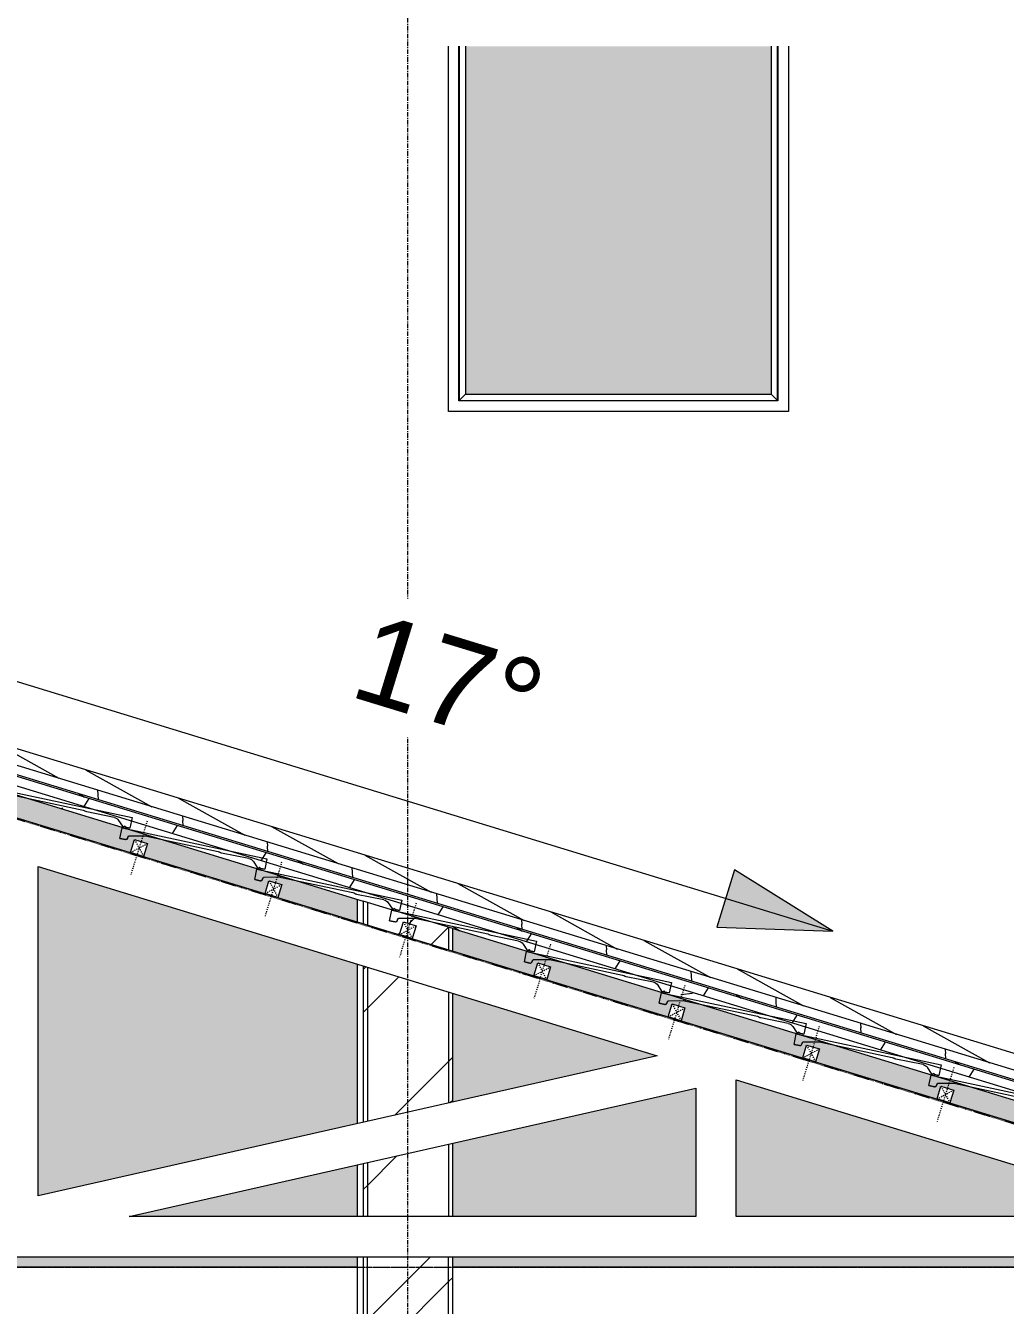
# Model space of a CAD drawing. Header units: millimetres. Extents: x -12186 to 152825, y -4386 to 9463.
# Drawn here: x 54085 to 56865, y 3347 to 6978 of the extents above; entities that cross this region are included whole.
import ezdxf

# ---------------------------------------------------------------- set-up
doc = ezdxf.new("R2010")
doc.units = ezdxf.units.MM
for name, pattern in [('1000 Dashed', [2, 1, -1]), ('Dash', [6.35, 3.175, -3.175]), ('Dash 1_5mm', [3, 1.5, -1.5]), ('Grid Line', [22.225, 12.7, -3.175, 3.175, -3.175])]:
    doc.linetypes.add(name, pattern=pattern)
for name, color, linetype, lineweight in [('A-DETL', 90, 'Continuous', 5), ('A-DETL-GENF', 92, 'Continuous', 5), ('A-DETL-GENF-HDLN', 1, 'Dash', 5), ('A-DETL-THIN', 151, 'Continuous', 5), ('A-FLOR-LEVL', 51, 'Continuous', 5), ('A-GLAZ', 151, 'Continuous', 9), ('A-ROOF', 132, 'Continuous', 9), ('A-ROOF-OTLN', 132, 'Continuous', 9), ('A-ROOF-PATT', 132, 'Continuous', 9), ('A-WALL', 113, 'Continuous', 9), ('A-WALL-PATT', 111, 'Continuous', 9), ('G-ANNO-DIMS', 111, 'Continuous', 5), ('I-WALL', 2, 'Continuous', 9), ('S-FSTN', 2, 'Continuous', 5), ('S-GRID', 1, 'Continuous', 5)]:
    doc.layers.add(name, color=color, linetype=linetype, lineweight=lineweight)
doc.styles.add('Arial', font='arial.ttf', dxfattribs={"height": 250})
pattern_1 = [(45, (47874, 3166.03), (-251.447, 251.447), []), (45, (47874, 3547.03), (-251.447, 251.447), [])]

# ---------------------------------------------------------------- blocks, each defined once
blk = doc.blocks.new('Window Aluminium Fixed 1 - Type 1-V219-Section B-B')
at = {"layer": 'A-GLAZ', "lineweight": 5}
blk.add_hatch(color=256, dxfattribs=at).paths.add_polyline_path([(2539.2, 5932.5), (3406.1, 5932.5), (3406.1, 6919.9), (2539.2, 6919.9), (2539.2, 6064.8)])
for p, q in [((2520.2, 5913.4), (2520.2, 6919.9)), ((2521.2, 6919.9), (2521.2, 5914.4)), ((2539.2, 6919.9), (2539.2, 5932.5)), ((3406.1, 6919.9), (3406.1, 5932.5)), ((3424.2, 5914.4), (3424.2, 6919.9)), ((3425.2, 6919.9), (3425.2, 5913.4)), ((2539.2, 5932.5), (2521.2, 5914.4)), ((2539.2, 5932.5), (3406.1, 5932.5)), ((3406.1, 5932.5), (3424.2, 5914.4)), ((3425.2, 5913.4), (2520.2, 5913.4)), ((2521.2, 5914.4), (3424.2, 5914.4))]:
    blk.add_line(p, q, dxfattribs=at)
blk = doc.blocks.new('Structural Connections 1 - Structural Connections 1-1359859-Section B-B')
at = {"layer": 'S-FSTN'}
for p, q in [((7532.7, 3455), (2057.7, 3455)), ((10038.2, 3455), (7803.1, 3455))]:
    blk.add_line(p, q, dxfattribs=at)
blk = doc.blocks.new('Repeating Detail - Timber _38 x 38_-V323-Section B-B')
at = {"layer": 'A-DETL-GENF'}
h = blk.add_hatch(dxfattribs=at)
h.set_pattern_fill('FP_108', color=256, style=0, pattern_type=2)
h.set_pattern_definition([(45, (379.8, 3166.03), (-141.4214, 141.4214), [])])
h.paths.add_polyline_path([(8450.5, 4154.8), (8461.6, 4191.2), (8425.3, 4202.3), (8414.2, 4165.9)])
for p, q in [((6888.9, 4632.3), (6900, 4668.6)), ((6900, 4668.6), (6936.3, 4657.5)), ((6936.3, 4657.5), (6925.2, 4621.1)), ((6925.2, 4621.1), (6888.9, 4632.3)), ((7270.2, 4515.7), (7281.3, 4552)), ((7281.3, 4552), (7317.6, 4540.9)), ((7317.6, 4540.9), (7306.5, 4504.6)), ((7306.5, 4504.6), (7270.2, 4515.7)), ((7651.5, 4399.1), (7662.6, 4435.4)), ((7662.6, 4435.4), (7699, 4424.3)), ((7687.8, 4388), (7651.5, 4399.1)), ((7699, 4424.3), (7687.8, 4388)), ((8032.8, 4282.5), (8043.9, 4318.8)), ((8043.9, 4318.8), (8080.3, 4307.7)), ((8080.3, 4307.7), (8069.2, 4271.4)), ((8069.2, 4271.4), (8032.8, 4282.5)), ((8414.2, 4165.9), (8425.3, 4202.3)), ((8425.3, 4202.3), (8461.6, 4191.2)), ((8461.6, 4191.2), (8450.5, 4154.8)), ((8450.5, 4154.8), (8414.2, 4165.9)), ((8795.5, 4049.3), (8806.6, 4085.7)), ((8806.6, 4085.7), (8842.9, 4074.6)), ((8842.9, 4074.6), (8831.8, 4038.2)), ((8831.8, 4038.2), (8795.5, 4049.3)), ((9176.8, 3932.8), (9187.9, 3969.1)), ((9187.9, 3969.1), (9224.3, 3958)), ((9213.2, 3921.6), (9176.8, 3932.8)), ((9224.3, 3958), (9213.2, 3921.6))]:
    blk.add_line(p, q, dxfattribs=at)
at = {"layer": 'A-DETL-GENF-HDLN'}
for p, q in [((6936, 4721.4), (6889.2, 4568.4)), ((6888.9, 4632.3), (6936.3, 4657.5)), ((6900, 4668.6), (6925.2, 4621.1)), ((7317.3, 4604.8), (7270.5, 4451.8)), ((7270.2, 4515.7), (7317.6, 4540.9)), ((7281.3, 4552), (7306.5, 4504.6)), ((7698.6, 4488.2), (7651.8, 4335.2)), ((7662.6, 4435.4), (7687.8, 4388)), ((7651.5, 4399.1), (7699, 4424.3)), ((8079.9, 4371.6), (8033.2, 4218.6)), ((8032.8, 4282.5), (8080.3, 4307.7)), ((8043.9, 4318.8), (8069.2, 4271.4)), ((8461.3, 4255), (8414.5, 4102)), ((8414.2, 4165.9), (8461.6, 4191.2)), ((8425.3, 4202.3), (8450.5, 4154.8)), ((8842.6, 4138.5), (8795.8, 3985.4)), ((8795.5, 4049.3), (8842.9, 4074.6)), ((8806.6, 4085.7), (8831.8, 4038.2)), ((9223.9, 4021.9), (9177.1, 3868.9)), ((9187.9, 3969.1), (9213.2, 3921.6)), ((9176.8, 3932.8), (9224.3, 3958))]:
    blk.add_line(p, q, dxfattribs=at)
blk = doc.blocks.new('Repeating Detail - Conc Roof Tile-372879-Section B-B')
at = {"layer": 'A-DETL-GENF'}
for p, q in [((2697.1, 4819), (2286.4, 4731.1)), ((2627.5, 4795.4), (2425.1, 4752.1)), ((2286.4, 4731.1), (2292.8, 4701.3)), ((2324.5, 4723), (2314, 4706.7)), ((2337.4, 4731.8), (2414.9, 4747.2)), ((2314.6, 4702), (1903.9, 4614.2)), ((2292.8, 4701.3), (2305.5, 4704)), ((2305.5, 4704), (2292.8, 4701.3)), ((2305.5, 4704), (2306.2, 4706.2)), ((2306.2, 4706.2), (2305.5, 4704)), ((2306.2, 4706.2), (2307.8, 4706.6)), ((2307.8, 4706.6), (2306.2, 4706.2)), ((2307.8, 4706.6), (2309.4, 4704.8)), ((2309.4, 4704.8), (2307.8, 4706.6)), ((2309.4, 4704.8), (2312.1, 4705.4)), ((2312.1, 4705.4), (2309.4, 4704.8)), ((2320.9, 4672.2), (2314.6, 4702)), ((2245, 4678.4), (2042.5, 4635.1)), ((2245, 4678.4), (2252.9, 4679.5)), ((2253.3, 4679.5), (2245, 4678.4)), ((2294.6, 4679.4), (2253.3, 4679.5)), ((2297.3, 4677.5), (2300.3, 4670.3)), ((2300.3, 4670.3), (2297.3, 4677.5)), ((2305.2, 4668.8), (2303.7, 4668.5)), ((2320.9, 4672.2), (2305.2, 4668.8)), ((2305.2, 4668.8), (2320.9, 4672.2)), ((2320.9, 4672.2), (2305.2, 4668.8)), ((1903.9, 4614.2), (1910.2, 4584.3)), ((1954.9, 4614.8), (2032.4, 4630.3)), ((1932, 4585.1), (1521.3, 4497.2)), ((1910.2, 4584.3), (1923, 4587.1)), ((1923, 4587.1), (1910.2, 4584.3)), ((1923, 4587.1), (1923.7, 4589.2)), ((1923.7, 4589.2), (1923, 4587.1)), ((1923.7, 4589.2), (1925.3, 4589.6)), ((1925.3, 4589.6), (1923.7, 4589.2)), ((1925.3, 4589.6), (1926.9, 4587.9)), ((1926.9, 4587.9), (1925.3, 4589.6)), ((1926.9, 4587.9), (1929.6, 4588.5)), ((1929.6, 4588.5), (1926.9, 4587.9)), ((1942, 4606.1), (1931.5, 4589.8)), ((1938.4, 4555.2), (1932, 4585.1)), ((1862.4, 4561.5), (1660, 4518.2)), ((1862.4, 4561.5), (1870.4, 4562.6)), ((1870.8, 4562.6), (1862.4, 4561.5)), ((1912.1, 4562.5), (1870.8, 4562.6)), ((1914.8, 4560.6), (1917.8, 4553.4)), ((1917.8, 4553.4), (1914.8, 4560.6)), ((1922.7, 4551.9), (1921.2, 4551.6)), ((1938.4, 4555.2), (1922.7, 4551.9)), ((1922.7, 4551.9), (1938.4, 4555.2)), ((1938.4, 4555.2), (1922.7, 4551.9)), ((1572.4, 4497.9), (1649.9, 4513.3)), ((1549.5, 4468.1), (1138.8, 4380.3)), ((1521.3, 4497.2), (1527.7, 4467.4)), ((1527.7, 4467.4), (1540.4, 4470.1)), ((1540.4, 4470.1), (1527.7, 4467.4)), ((1540.4, 4470.1), (1541.1, 4472.3)), ((1541.1, 4472.3), (1540.4, 4470.1)), ((1541.1, 4472.3), (1542.8, 4472.7)), ((1542.8, 4472.7), (1541.1, 4472.3)), ((1542.8, 4472.7), (1544.3, 4470.9)), ((1544.3, 4470.9), (1542.8, 4472.7)), ((1544.3, 4470.9), (1547, 4471.5)), ((1547, 4471.5), (1544.3, 4470.9)), ((1559.5, 4489.1), (1548.9, 4472.8)), ((1555.9, 4438.3), (1549.5, 4468.1)), ((1479.9, 4444.5), (1277.5, 4401.2)), ((1479.9, 4444.5), (1487.9, 4445.6)), ((1488.3, 4445.6), (1479.9, 4444.5)), ((1529.5, 4445.5), (1488.3, 4445.6)), ((1532.3, 4443.6), (1535.2, 4436.4)), ((1535.2, 4436.4), (1532.3, 4443.6)), ((1540.1, 4434.9), (1538.6, 4434.6)), ((1555.9, 4438.3), (1540.1, 4434.9)), ((1540.1, 4434.9), (1555.9, 4438.3)), ((1555.9, 4438.3), (1540.1, 4434.9)), ((1189.8, 4380.9), (1267.3, 4396.4)), ((1138.8, 4380.3), (1145.2, 4350.4)), ((1177, 4372.2), (1166.4, 4355.9)), ((1167, 4351.2), (756.3, 4263.3)), ((1097.4, 4327.6), (895, 4284.3)), ((1097.4, 4327.6), (1105.3, 4328.7)), ((1105.7, 4328.7), (1097.4, 4327.6)), ((1147, 4328.6), (1105.7, 4328.7)), ((1145.2, 4350.4), (1157.9, 4353.2)), ((1157.9, 4353.2), (1145.2, 4350.4)), ((1149.8, 4326.7), (1152.7, 4319.5)), ((1152.7, 4319.5), (1149.8, 4326.7)), ((1173.4, 4321.4), (1157.6, 4318)), ((1157.6, 4318), (1173.4, 4321.4)), ((1173.4, 4321.4), (1157.6, 4318)), ((1157.9, 4353.2), (1158.6, 4355.4)), ((1158.6, 4355.4), (1157.9, 4353.2)), ((1158.6, 4355.4), (1160.3, 4355.7)), ((1160.3, 4355.7), (1158.6, 4355.4)), ((1160.3, 4355.7), (1161.8, 4354)), ((1161.8, 4354), (1160.3, 4355.7)), ((1161.8, 4354), (1164.5, 4354.6)), ((1164.5, 4354.6), (1161.8, 4354)), ((1173.4, 4321.4), (1167, 4351.2)), ((1157.6, 4318), (1156.1, 4317.7)), ((756.3, 4263.3), (762.7, 4233.5)), ((794.4, 4255.2), (783.9, 4238.9)), ((807.3, 4264), (884.8, 4279.4)), ((784.5, 4234.2), (373.8, 4146.4)), ((762.7, 4233.5), (775.4, 4236.2)), ((775.4, 4236.2), (762.7, 4233.5)), ((775.4, 4236.2), (776.1, 4238.4)), ((776.1, 4238.4), (775.4, 4236.2)), ((776.1, 4238.4), (777.8, 4238.8)), ((777.8, 4238.8), (776.1, 4238.4)), ((777.8, 4238.8), (779.3, 4237)), ((779.3, 4237), (777.8, 4238.8)), ((779.3, 4237), (782, 4237.6)), ((782, 4237.6), (779.3, 4237)), ((790.9, 4204.4), (784.5, 4234.2)), ((714.9, 4210.6), (512.4, 4167.3)), ((714.9, 4210.6), (722.8, 4211.8)), ((723.2, 4211.7), (714.9, 4210.6)), ((764.5, 4211.6), (723.2, 4211.7)), ((767.3, 4209.7), (770.2, 4202.5)), ((770.2, 4202.5), (767.3, 4209.7)), ((775.1, 4201), (773.6, 4200.7)), ((790.9, 4204.4), (775.1, 4201)), ((775.1, 4201), (790.9, 4204.4)), ((790.9, 4204.4), (775.1, 4201)), ((373.8, 4146.4), (380.2, 4116.5)), ((424.8, 4147), (502.3, 4162.5)), ((402, 4117.3), (-8.7, 4029.4)), ((380.2, 4116.5), (392.9, 4119.3)), ((392.9, 4119.3), (380.2, 4116.5)), ((392.9, 4119.3), (393.6, 4121.5)), ((393.6, 4121.5), (392.9, 4119.3)), ((393.6, 4121.5), (395.2, 4121.8)), ((395.2, 4121.8), (393.6, 4121.5)), ((395.2, 4121.8), (396.8, 4120.1)), ((396.8, 4120.1), (395.2, 4121.8)), ((396.8, 4120.1), (399.5, 4120.7)), ((399.5, 4120.7), (396.8, 4120.1)), ((411.9, 4138.3), (401.4, 4122)), ((408.3, 4087.5), (402, 4117.3)), ((332.4, 4093.7), (129.9, 4050.4)), ((332.4, 4093.7), (340.3, 4094.8)), ((340.7, 4094.8), (332.4, 4093.7)), ((382, 4094.7), (340.7, 4094.8)), ((384.7, 4092.8), (387.7, 4085.6)), ((387.7, 4085.6), (384.7, 4092.8)), ((392.6, 4084.1), (391.1, 4083.8)), ((408.3, 4087.5), (392.6, 4084.1)), ((392.6, 4084.1), (408.3, 4087.5)), ((408.3, 4087.5), (392.6, 4084.1)), ((42.3, 4030.1), (119.8, 4045.5)), ((19.4, 4000.3), (-391.3, 3912.5)), ((-8.7, 4029.4), (-2.4, 3999.6)), ((-2.4, 3999.6), (10.3, 4002.3)), ((10.3, 4002.3), (-2.4, 3999.6)), ((10.3, 4002.3), (11.1, 4004.5)), ((11.1, 4004.5), (10.3, 4002.3)), ((11.1, 4004.5), (12.7, 4004.9)), ((12.7, 4004.9), (11.1, 4004.5)), ((12.7, 4004.9), (14.3, 4003.1)), ((14.3, 4003.1), (12.7, 4004.9)), ((14.3, 4003.1), (17, 4003.7)), ((17, 4003.7), (14.3, 4003.1)), ((29.4, 4021.3), (18.8, 4005)), ((25.8, 3970.5), (19.4, 4000.3)), ((-50.2, 3976.7), (-252.6, 3933.4)), ((-50.2, 3976.7), (-42.2, 3977.9)), ((-41.8, 3977.9), (-50.2, 3976.7)), ((-0.6, 3977.7), (-41.8, 3977.9)), ((2.2, 3975.9), (5.1, 3968.6)), ((5.1, 3968.6), (2.2, 3975.9)), ((10, 3967.1), (8.6, 3966.8)), ((25.8, 3970.5), (10, 3967.1)), ((10, 3967.1), (25.8, 3970.5)), ((25.8, 3970.5), (10, 3967.1))]:
    blk.add_line(p, q, dxfattribs=at)
for centre, radius, start, end in [((2341.3, 4712.1), 20, 101.2845, 147.0757), ((2413.8, 4757.2), 10, 276.5757, 312.0411), ((2427.1, 4742.3), 10, 102.0757, 132.0411), ((2311.5, 4708.3), 3, 282.0757, 327.0757), ((2311.5, 4708.3), 3, 282.0757, 327.0757), ((2294.6, 4676.4), 3, 22.0757, 89.8219), ((2303.1, 4671.4), 3, 202.0757, 282.0757), ((2303.1, 4671.4), 3, 202.0757, 282.0757), ((1958.8, 4595.2), 20, 101.2845, 147.0757), ((2031.2, 4640.2), 10, 276.5757, 312.0411), ((2044.6, 4625.4), 10, 102.0757, 132.0411), ((1928.9, 4591.4), 3, 282.0757, 327.0757), ((1928.9, 4591.4), 3, 282.0757, 327.0757), ((1912, 4559.5), 3, 22.0757, 89.8219), ((1920.5, 4554.5), 3, 202.0757, 282.0757), ((1920.5, 4554.5), 3, 202.0757, 282.0757), ((1648.7, 4523.3), 10, 276.5757, 312.0411), ((1662.1, 4508.4), 10, 102.0757, 132.0411), ((1546.4, 4474.5), 3, 282.0757, 327.0757), ((1546.4, 4474.5), 3, 282.0757, 327.0757), ((1576.3, 4478.2), 20, 101.2845, 147.0757), ((1529.5, 4442.5), 3, 22.0757, 89.8219), ((1538, 4437.5), 3, 202.0757, 282.0757), ((1538, 4437.5), 3, 202.0757, 282.0757), ((1266.2, 4406.3), 10, 276.5757, 312.0411), ((1279.6, 4391.5), 10, 102.0757, 132.0411), ((1193.8, 4361.3), 20, 101.2845, 147.0757), ((1147, 4325.6), 3, 22.0757, 89.8219), ((1163.9, 4357.5), 3, 282.0757, 327.0757), ((1163.9, 4357.5), 3, 282.0757, 327.0757), ((1155.5, 4320.6), 3, 202.0757, 282.0757), ((1155.5, 4320.6), 3, 202.0757, 282.0757), ((811.2, 4244.3), 20, 101.2845, 147.0757), ((883.7, 4289.4), 10, 276.5757, 312.0411), ((897.1, 4274.5), 10, 102.0757, 132.0411), ((781.4, 4240.6), 3, 282.0757, 327.0757), ((781.4, 4240.6), 3, 282.0757, 327.0757), ((764.5, 4208.6), 3, 22.0757, 89.8219), ((773, 4203.6), 3, 202.0757, 282.0757), ((773, 4203.6), 3, 202.0757, 282.0757), ((428.7, 4127.4), 20, 101.2845, 147.0757), ((501.1, 4172.4), 10, 276.5757, 312.0411), ((514.5, 4157.6), 10, 102.0757, 132.0411), ((398.8, 4123.6), 3, 282.0757, 327.0757), ((398.8, 4123.6), 3, 282.0757, 327.0757), ((382, 4091.7), 3, 22.0757, 89.8219), ((390.4, 4086.7), 3, 202.0757, 282.0757), ((390.4, 4086.7), 3, 202.0757, 282.0757), ((118.6, 4055.5), 10, 276.5757, 312.0411), ((132, 4040.6), 10, 102.0757, 132.0411), ((16.3, 4006.7), 3, 282.0757, 327.0757), ((16.3, 4006.7), 3, 282.0757, 327.0757), ((46.2, 4010.5), 20, 101.2845, 147.0757), ((-0.6, 3974.7), 3, 22.0757, 89.8219), ((7.9, 3969.7), 3, 202.0757, 282.0757), ((7.9, 3969.7), 3, 202.0757, 282.0757)]:
    blk.add_arc(centre, radius, start, end, dxfattribs=at)

msp = doc.modelspace()

# ---------------------------------------------------------------- hatches: boundary and pattern name
at = {"layer": 'A-ROOF-PATT', "lineweight": 5}
h = msp.add_hatch(dxfattribs=at)
h.set_pattern_fill('FP_31', color=256, style=0, pattern_type=2)
h.set_pattern_definition([(150.841, (55405.014, 4491.617), (-119.3772, 0.0008), [])])
h.paths.add_polyline_path([(58726.2, 3452.5), (58596.6, 3539.6), (52089.6, 5529), (52095, 5524.3), (52263.5, 5428.3), (58604.9, 3489.6)])
h = msp.add_hatch(dxfattribs=at)
h.set_pattern_fill('FP_30', color=256, style=0, pattern_type=2)
h.set_pattern_definition([(57.747, (55268.47, 4476.4), (-299.508, 0.002), [])])
h.paths.add_polyline_path([(58524.7, 3455.7), (58545.1, 3476.4), (52243.9, 5403), (52243.9, 5428.3), (52134.7, 5491.3), (52207.6, 5429), (52207.6, 5403), (52181.5, 5395), (58521.9, 3456.5)])
h.paths.add_polyline_path([(52009.6, 5402.1), (52083.9, 5424.8), (52097.5, 5420.7), (52074.8, 5515.5), (52072.9, 5514.4), (51970.7, 5428.3), (51970.7, 5414), (52007.1, 5402.9)])
h = msp.add_hatch(dxfattribs=at)
h.set_pattern_fill('FP_93', color=256, style=0, pattern_type=2)
h.set_pattern_definition([(50, (47874, 3166), (728.737, -63.756), [76.2, -838.2]), (355, (47874, 3166), (-140.97, 764.23), [60.96, -670.56]), (100.451, (47934.7, 3160.7), (587.77, 700.467), [64.76, -712.36]), (46.184, (47874, 3369.2), (1084.316, -168.17), [114.3, -1257.3]), (96.636, (47964.3, 3355.2), (949.61, 989.71), [97.14, -1068.54]), (351.184, (47874, 3369.2), (949.62, 989.7), [91.44, -1005.84]), (21, (47975.6, 3318.4), (606.458, -409.06), [76.2, -838.2]), (326, (47975.6, 3318.4), (247.21, 736.753), [60.96, -670.56]), (71.451, (48026.1, 3284.34), (853.67, 327.685), [64.76, -712.36]), (37.5, (47873.98, 3166.03), (12.355, 338.22), [33.528, -628.904, 33.528, -647.192, -673.1]), (37.5, (47873.98, 3166.03), (12.355, 338.22), [-1343.152, 33.528, -639.572]), (7.5, (47874, 3166.03), (267.279, 400.722), [33.528, -354.584, 33.528, -613.664, -256.54]), (7.5, (47874, 3166.03), (267.279, 400.722), [-1035.304, 33.528, -223.012]), (327.5, (47647.42, 3166.03), (542.3633, -22.9153), [33.528, -220.472, 33.528, -758.952, -1051.56]), (327.5, (47647.42, 3166.03), (542.3633, -22.9153), [-1046.48, 33.528, -1018.032]), (317.5, (47545.8, 3166.03), (592.517, 101.707), [33.528, -296.672, 33.528, -492.76, -746.76]), (317.5, (47545.8, 3166.03), (592.517, 101.707), [-856.488, 33.528, -713.232])])
h.paths.add_polyline_path([(45562.9, 3405), (45616.5, 3421.4), (45612.5, 3434.5), (45660.3, 3449.1), (45664.3, 3436), (52083.9, 5398.7), (58504.4, 3435.7), (58507.8, 3446.9), (58555.6, 3432.3), (58552.9, 3420.9), (58604.9, 3405), (58604.9, 3431.1), (52083.9, 5424.8), (45562.9, 3431.1), (45562.9, 3428.2)])
h = msp.add_hatch(dxfattribs=at)
h.set_pattern_fill('FP_104', color=256, style=0, pattern_type=2)
h.set_pattern_definition([(93.572, (55492.88, 4435.05), (-235.87, 0.002), [])])
h.paths.add_polyline_path([(58726.9, 3440.4), (58726.2, 3452.5), (52258.9, 5429.7), (52258.9, 5417.9), (58604.9, 3477.7)])
h = msp.add_hatch(dxfattribs=at)
h.set_pattern_fill('FP_103', color=256, style=0, pattern_type=2)
h.set_pattern_definition([(93.572, (55493.35, 4421.47), (-235.87, 0.002), [])])
h.paths.add_polyline_path([(58727.9, 3425.1), (58726.9, 3440.4), (52258.9, 5417.9), (52258.9, 5402.9), (58604.9, 3462.7)])
h = msp.add_hatch(dxfattribs=at)
h.set_pattern_fill('FP_101', color=256, style=0, pattern_type=2)
h.set_pattern_definition([(0, (47494.182, 3556.464), (323.85, 44.557), [76.2, -63.5, 88.9, -38.1, -165.1]), (0, (47494.182, 3556.464), (323.85, 44.557), [-266.7, 114.3, -50.8]), (0, (47570.382, 3558.32), (323.85, 44.557), [63.5, -241.3, 50.8, -76.2]), (0, (47722.782, 3553.68), (323.85, 44.557), [38.1, -393.7]), (90, (47494.18, 3556.46), (-107.95, 44.557), [42.701, -135.529]), (90, (47570.38, 3556.46), (-107.95, 44.557), [41.773, -136.457]), (90, (47633.88, 3556.46), (-107.95, 44.557), [38.988, -139.242]), (90, (47722.78, 3553.68), (-107.95, 44.557), [42.701, -135.529]), (90, (47760.88, 3553.68), (-107.95, 44.557), [42.701, -135.529]), (90, (47875.18, 3556.46), (-107.95, 44.557), [40.844, -137.385])])
h.paths.add_polyline_path([(45562.9, 3405), (45592.9, 3405), (45592.9, 3414.2), (45584.7, 3411.7)])
h.paths.add_polyline_path([(58583, 3405), (58604.9, 3405), (58574.9, 3414.2), (58574.9, 3405), (58579.9, 3405)])
h.paths.add_polyline_path([(57676.1, 3415), (57964.7, 3415), (57742.6, 3485), (55296.9, 3485), (55297.3, 3455), (57607.4, 3455), (57607.4, 3415)])
h.paths.add_polyline_path([(58552.9, 3415), (58572.1, 3415), (58552.2, 3421.1), (58550.3, 3415)])
h.paths.add_polyline_path([(45595.6, 3415), (45618.5, 3415), (45616.5, 3421.4), (45611.8, 3420)])
h.paths.add_polyline_path([(45682.2, 3415), (45806.3, 3415), (46697.7, 3688.5), (46686.6, 3724.8), (46722.9, 3735.9), (46732.9, 3703.5), (46732.9, 3762.7), (45664.3, 3436), (45670.7, 3415)])
h.paths.add_polyline_path([(46196.2, 3415), (46560.4, 3415), (46560.4, 3455), (46732.9, 3455), (46732.9, 3485), (46425.1, 3485), (46257.8, 3433.8)])
h.paths.add_polyline_path([(58498, 3415), (58504.4, 3435.7), (55296.9, 4416.4), (55296.9, 4351.9), (58361.4, 3415), (58485.8, 3415)])
h.paths.add_polyline_path([(53024.2, 3455), (55026.9, 3455), (55026.9, 3485), (49551.9, 3485), (49551.9, 3455), (52812.7, 3455)])
h.paths.add_polyline_path([(45935.1, 3455.3), (45924, 3491.7), (45960.3, 3502.8), (45971.4, 3466.4)])
h.paths.add_polyline_path([(58232.6, 3455.3), (58196.3, 3466.4), (58207.4, 3502.8), (58243.8, 3491.7), (58241.7, 3485)])
h.paths.add_polyline_path([(57851.3, 3571.9), (57815, 3583), (57826.1, 3619.3), (57862.4, 3608.2), (57859.6, 3599)])
h.paths.add_polyline_path([(46316.4, 3571.9), (46305.3, 3608.2), (46341.6, 3619.3), (46352.7, 3583)])
h.paths.add_polyline_path([(51332.6, 3599), (51908.7, 3599), (50160.9, 4562), (50160.9, 3599), (50909.7, 3599)])
h.paths.add_polyline_path([(49788.9, 3599), (49551.9, 3652.7), (49551.9, 3599), (49641, 3599)])
h.paths.add_polyline_path([(57052.3, 3599), (57369.7, 3599), (56100.9, 3986.9), (56100.9, 3599), (56407.4, 3599)])
h.paths.add_polyline_path([(55026.9, 3599), (55026.9, 3745.8), (54378.8, 3599), (54715.8, 3599)])
h.paths.add_polyline_path([(52259, 3599), (54006.9, 3599), (54006.9, 4562), (52284.1, 3612.8)])
h.paths.add_polyline_path([(55350.1, 3599), (55986.9, 3599), (55986.9, 3963.3), (55296.9, 3807), (55297.3, 3599)])
h.paths.add_polyline_path([(54120.9, 3657.4), (55026.9, 3862.7), (55026.9, 4315.3), (54120.9, 4592.3), (54120.9, 4055.3)])
h.paths.add_polyline_path([(50046.9, 3657.4), (50046.9, 4592.3), (49551.9, 4440.9), (49551.9, 3769.6), (49852.4, 3701.5)])
h.paths.add_polyline_path([(52140.9, 3664.1), (53930.9, 4650.3), (52140.9, 5197.6), (52140.9, 3784.5)])
h.paths.add_polyline_path([(52026.9, 3664.1), (52026.9, 5197.6), (50236.8, 4650.3), (51966.9, 3697.1)])
h.paths.add_polyline_path([(57470, 3688.5), (57433.6, 3699.6), (57444.8, 3735.9), (57481.1, 3724.8)])
h.paths.add_polyline_path([(57088.7, 3805.1), (57052.3, 3816.2), (57063.4, 3852.5), (57099.8, 3841.4)])
h.paths.add_polyline_path([(56707.3, 3921.6), (56671, 3932.8), (56682.1, 3969.1), (56718.4, 3958)])
h.paths.add_polyline_path([(55296.9, 3923.9), (55877.1, 4055.3), (55296.9, 4232.7), (55296.9, 3927)])
h.paths.add_polyline_path([(56326, 4038.2), (56289.7, 4049.3), (56300.8, 4085.7), (56337.1, 4074.6), (56331.2, 4055.3)])
h.paths.add_polyline_path([(55944.7, 4154.8), (55908.3, 4165.9), (55919.5, 4202.3), (55955.8, 4191.2)])
h.paths.add_polyline_path([(55563.4, 4271.4), (55527, 4282.5), (55538.1, 4318.8), (55574.5, 4307.7)])
h.paths.add_polyline_path([(55026.9, 4434.5), (55026.9, 4498.9), (52083.9, 5398.7), (49551.9, 4624.6), (49551.9, 4560.1), (52083.9, 5334.2), (54844.1, 4490.3)])
h.paths.add_polyline_path([(54800.7, 4504.6), (54764.4, 4515.7), (54775.5, 4552), (54811.8, 4540.9)])
h.paths.add_polyline_path([(54419.4, 4621.1), (54383, 4632.3), (54394.1, 4668.6), (54430.5, 4657.5), (54425, 4639.6)])
h.paths.add_polyline_path([(49748.3, 4621.1), (49737.2, 4657.5), (49773.6, 4668.6), (49784.7, 4632.3)])
h.paths.add_polyline_path([(54038.1, 4737.7), (54001.7, 4748.8), (54012.8, 4785.2), (54049.2, 4774.1)])
h.paths.add_polyline_path([(50129.7, 4737.7), (50118.5, 4774.1), (50154.9, 4785.2), (50166, 4748.8), (50160.9, 4747.3)])
h.paths.add_polyline_path([(53656.7, 4854.3), (53620.4, 4865.4), (53631.5, 4901.8), (53667.8, 4890.6)])
h.paths.add_polyline_path([(50511, 4854.3), (50499.9, 4890.6), (50536.2, 4901.8), (50547.3, 4865.4)])
h.paths.add_polyline_path([(53275.4, 4970.9), (53239.1, 4982), (53250.2, 5018.3), (53286.5, 5007.2)])
h.paths.add_polyline_path([(50892.3, 4970.9), (50881.2, 5007.2), (50917.5, 5018.3), (50928.7, 4982)])
h.paths.add_polyline_path([(52894.1, 5087.5), (52857.7, 5098.6), (52868.8, 5134.9), (52905.2, 5123.8)])
h.paths.add_polyline_path([(51273.6, 5087.5), (51262.5, 5123.8), (51298.9, 5134.9), (51310, 5098.6)])
h.paths.add_polyline_path([(52512.7, 5204.1), (52476.4, 5215.2), (52487.5, 5251.5), (52523.9, 5240.4), (52514.5, 5209.7)])
h.paths.add_polyline_path([(51655, 5204.1), (51643.9, 5240.4), (51680.2, 5251.5), (51691.3, 5215.2), (51673.3, 5209.7)])
h.paths.add_polyline_path([(52131.4, 5320.6), (52095.1, 5331.8), (52106.2, 5368.1), (52142.5, 5357), (52135.6, 5334.2)])
h.paths.add_polyline_path([(52036.3, 5320.6), (52025.2, 5357), (52061.5, 5368.1), (52072.6, 5331.8)])
h = msp.add_hatch(dxfattribs=at)
h.set_pattern_fill('FP_102', color=256, style=0, pattern_type=2)
h.set_pattern_definition([(148.211, (55485.95, 4413.94), (-314.7305, 0.002), [])])
h.paths.add_polyline_path([(58717.3, 3423.7), (58727.9, 3425.1), (52258.9, 5402.9), (52243.9, 5402.9), (58693, 3431.1)])
at = {"layer": 'A-WALL-PATT', "lineweight": 5}
h = msp.add_hatch(dxfattribs=at)
h.set_pattern_fill('FP_91', color=256, style=0, pattern_type=2)
h.set_pattern_definition(pattern_1)
h.paths.add_polyline_path([(55042.9, 2400), (55054.9, 2400), (55054.9, 3485), (55042.9, 3485), (55042.9, 2644.3)])
h.paths.add_polyline_path([(55054.9, 3599), (55054.9, 3752.2), (55042.9, 3749.4), (55042.9, 3599)])
h.paths.add_polyline_path([(55042.9, 3866.3), (55054.9, 3869.1), (55054.9, 4306.7), (55042.9, 4310.4), (55042.9, 4055.3)])
h.paths.add_polyline_path([(55054.9, 4425.9), (55054.9, 4490.3), (55042.9, 4494), (55042.9, 4429.6)])
h = msp.add_hatch(dxfattribs=at)
h.set_pattern_fill('FP_91', color=256, style=0, pattern_type=2)
h.set_pattern_definition(pattern_1)
h.paths.add_polyline_path([(55054.9, 2400), (55284.9, 2400), (55284.9, 3485), (55054.9, 3485), (55054.9, 2644.3)])
h.paths.add_polyline_path([(55054.9, 3599), (55284.9, 3599), (55284.9, 3804.3), (55054.9, 3752.2), (55054.9, 3659.5)])
h.paths.add_polyline_path([(55054.9, 3869.1), (55284.9, 3921.2), (55284.9, 4236.4), (55054.9, 4306.7), (55054.9, 4055.3)])
h.paths.add_polyline_path([(55284.9, 4355.6), (55284.9, 4420), (55054.9, 4490.3), (55054.9, 4425.9), (55193.1, 4383.6)])
h.paths.add_polyline_path([(55182, 4388), (55145.7, 4399.1), (55156.8, 4435.4), (55193.1, 4424.3)])
h = msp.add_hatch(dxfattribs=at)
h.set_pattern_fill('FP_91', color=256, style=0, pattern_type=2)
h.set_pattern_definition(pattern_1)
h.paths.add_polyline_path([(55284.9, 2400), (55296.9, 2400), (55296.9, 3218.1), (55291.9, 3218.1), (55291.9, 3256.1), (55296.9, 3256.1), (55296.9, 3485), (55284.9, 3485), (55284.9, 2501.8)])
h.paths.add_polyline_path([(55284.9, 3599), (55296.9, 3599), (55296.9, 3807), (55284.9, 3804.3), (55284.9, 3642)])
h.paths.add_polyline_path([(55284.9, 3921.2), (55296.9, 3923.9), (55296.9, 4232.7), (55284.9, 4236.4), (55284.9, 3927)])
h.paths.add_polyline_path([(55296.9, 4351.9), (55296.9, 4416.4), (55284.9, 4420), (55284.9, 4355.6)])
at = {"layer": 'G-ANNO-DIMS'}
msp.add_hatch(color=256, dxfattribs=at).paths.add_polyline_path([(56375, 4409.1), (56096.2, 4583.3), (56046.5, 4420.6)])

# ---------------------------------------------------------------- linework, layer by layer
at = {"layer": 'A-DETL', "linetype": 'Dash 1_5mm', "lineweight": 25}
msp.add_line((58243.7, 3448.6), (51676.3, 5456.5), dxfattribs=at)
at = {"layer": 'A-DETL-THIN'}
for p, q in [((58486.3, 3376.8), (52083.9, 5334.2)), ((54120.9, 3657.4), (54120.9, 4592.3)), ((54120.9, 4592.3), (55877.1, 4055.3)), ((55877.1, 4055.3), (54120.9, 3657.4)), ((54378.8, 3599), (55986.9, 3963.3)), ((55986.9, 3963.3), (55986.9, 3599)), ((56100.9, 3986.9), (57369.7, 3599)), ((56100.9, 3599), (56100.9, 3986.9)), ((55986.9, 3599), (54378.8, 3599)), ((57369.7, 3599), (56100.9, 3599)), ((46425.1, 3485), (57742.6, 3485))]:
    msp.add_line(p, q, dxfattribs=at)
at = {"layer": 'A-FLOR-LEVL', "linetype": '1000 Dashed'}
msp.add_line((40316.8, 3455), (71229.1, 3455), dxfattribs=at)
at = {"layer": 'A-ROOF'}
for p, q in [((58604.9, 3431.1), (52083.9, 5424.8)), ((52083.9, 5398.7), (55042.9, 4494)), ((55296.9, 4416.4), (58504.4, 3435.7))]:
    msp.add_line(p, q, dxfattribs=at)
at = {"layer": 'A-ROOF-OTLN', "lineweight": 5}
for p, q in [((58596.6, 3539.6), (52089.6, 5529)), ((58726.2, 3452.5), (52258.9, 5429.7)), ((58717.3, 3423.7), (52243.9, 5402.9)), ((58727.9, 3425.1), (52258.9, 5402.9))]:
    msp.add_line(p, q, dxfattribs=at)
at = {"layer": 'A-WALL'}
for p, q in [((55026.9, 4434.5), (55026.9, 4498.9)), ((55296.9, 4416.4), (55042.9, 4494)), ((55054.9, 4490.3), (55054.9, 4425.9)), ((55284.9, 4420), (55284.9, 4355.6)), ((55026.9, 3862.7), (55026.9, 4315.3)), ((55054.9, 4306.7), (55054.9, 3869.1)), ((55284.9, 4236.4), (55284.9, 3921.2)), ((55284.9, 3804.3), (55284.9, 3599)), ((55026.9, 3599), (55026.9, 3745.8)), ((55054.9, 3752.2), (55054.9, 3599)), ((55026.9, 2617), (55026.9, 3485)), ((55054.9, -680), (55054.9, 3485)), ((55284.9, -680), (55284.9, 3485))]:
    msp.add_line(p, q, dxfattribs=at)
at = {"layer": 'G-ANNO-DIMS'}
for p, q in [((56096.2, 4583.3), (56046.5, 4420.6)), ((56375, 4409.1), (56096.2, 4583.3)), ((56046.5, 4420.6), (56375, 4409.1))]:
    msp.add_line(p, q, dxfattribs=at)
at = {"layer": 'I-WALL'}
for p, q in [((55284.4, 5883.4), (55284.4, 6919.9)), ((56249.4, 6919.9), (56249.4, 5883.4)), ((56249.4, 5883.4), (55284.4, 5883.4))]:
    msp.add_line(p, q, dxfattribs=at)
at = {"layer": 'I-WALL', "lineweight": 18}
for p, q in [((55042.9, 4494), (55042.9, 4429.6)), ((55296.9, 4351.9), (55296.9, 4416.4)), ((55042.9, 4310.4), (55042.9, 3866.3)), ((55296.9, 3923.9), (55296.9, 4232.7)), ((55296.9, 3599), (55296.9, 3807)), ((55042.9, 3749.4), (55042.9, 3599)), ((55042.9, 3485), (55042.9, -85)), ((55296.9, 3256.1), (55296.9, 3485))]:
    msp.add_line(p, q, dxfattribs=at)
at = {"layer": 'S-GRID', "linetype": 'Grid Line'}
msp.add_line((55169.9, -1058.6), (55169.9, 8085.3), dxfattribs=at)

# ---------------------------------------------------------------- block references
at = {"layer": 'A-DETL-GENF'}
msp.add_blockref('Repeating Detail - Timber _38 x 38_-V323-Section B-B', (47494.2, 0), dxfattribs=at)
at = {"layer": 'A-DETL-GENF', "extrusion": (0, 0, -1)}
msp.add_blockref('Repeating Detail - Conc Roof Tile-372879-Section B-B', (-56673.5, 0), dxfattribs=at)
at = {"layer": 'A-GLAZ', "lineweight": 5}
msp.add_blockref('Window Aluminium Fixed 1 - Type 1-V219-Section B-B', (52794.2, 0), dxfattribs=at)
at = {"layer": 'S-FSTN'}
msp.add_blockref('Structural Connections 1 - Structural Connections 1-1359859-Section B-B', (47494.2, 0), dxfattribs=at)

# ---------------------------------------------------------------- next in the draw order: texts
at = {"layer": 'G-ANNO-DIMS', "insert": (55070.5, 5316.5), "char_height": 250, "width": 630.515, "attachment_point": 1, "rotation": 343, "line_spacing_factor": 0.941778, "style": 'Arial', "bg_fill": 3, "box_fill_scale": 1.25, "bg_fill_color": 256, "bg_fill_true_color": 13158600, "bg_fill_transparency": 0}
msp.add_mtext('17°', dxfattribs=at)

# ---------------------------------------------------------------- next in the draw order: linework, layer by layer
at = {"layer": 'G-ANNO-DIMS'}
msp.add_line((53984.2, 5140.1), (56375, 4409.1), dxfattribs=at)

doc.saveas('drawing.dxf')
